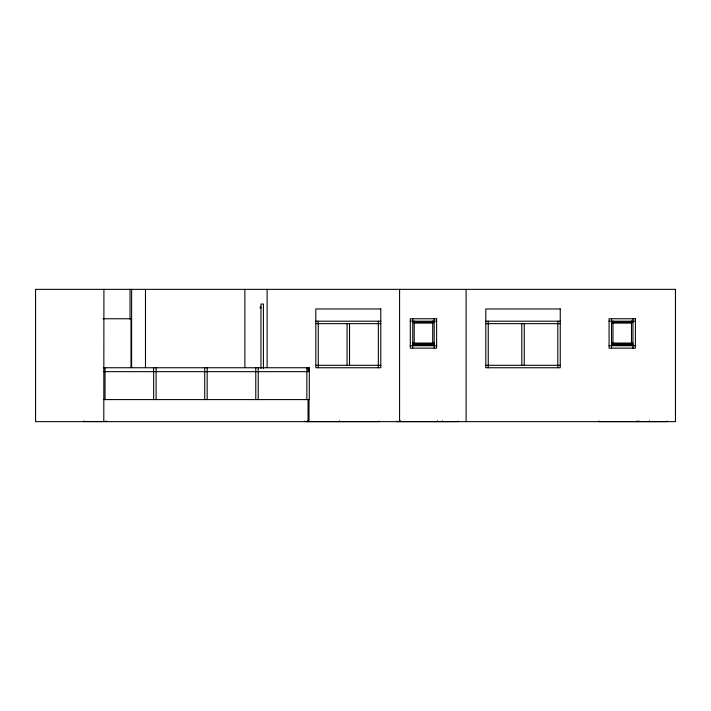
<?xml version="1.0" encoding="UTF-8"?>
<svg xmlns="http://www.w3.org/2000/svg" width="711" height="711" viewBox="0 0 711 711"><rect width="100%" height="100%" fill="white"/><g stroke="black" fill="none" stroke-linecap="round" stroke-linejoin="round"><path stroke-width="1.07" d="M260.964 306.992L260.182 306.992L260.182 307.979L260.964 307.979M102.988 318.759L131.002 318.759L131.002 367.436M315.817 321.203L380.785 321.203M410.291 321.203L436.625 321.203M485.8 321.203L560.25 321.203M609.069 321.203L635.412 321.203M412.736 322.323L434.181 322.323M611.522 322.323L632.959 322.323M414.211 322.625L432.706 322.625M612.989 322.625L631.492 322.625M413.811 322.927L433.106 322.927M612.598 322.927L631.892 322.927M315.817 323.656L380.785 323.656M485.8 323.656L560.25 323.656M412.736 343.146L434.181 343.146M611.522 343.146L632.959 343.146M414.211 343.449L432.706 343.449M612.989 343.449L631.492 343.449M412.736 344.559L434.181 344.559M611.522 344.559L632.959 344.559M412.736 345.173L434.181 345.173M611.522 345.173L632.959 345.173M410.291 345.706L436.625 345.706M609.069 345.706L635.412 345.706M315.817 365.303L380.785 365.303M485.8 365.303L560.25 365.303M103.397 367.747L309.303 367.747L309.303 399.591L103.397 399.591M103.797 371.666L308.067 371.666L308.067 367.747M83.471 421.516L106.739 421.516M667.407 421.054L667.407 421.587L599.071 421.587L599.071 421.054M649.481 421.054L649.49 421.587M639.278 421.587L639.1 421.054M637.305 421.054L637.225 421.587M637.136 421.054L637.118 421.587M632.959 318.759L632.959 348.15M631.492 320.901L631.492 345.173M612.989 320.901L612.989 345.173M611.522 318.759L611.522 348.15M557.806 321.203L557.806 367.747M524.247 323.656L524.247 365.303M521.803 323.656L521.803 365.303M488.244 321.203L488.244 367.747M466.105 289.359L466.105 421.641M458.071 421.054L458.071 421.587L397.031 421.587L397.031 421.054M442.42 421.054L442.429 421.587M437.416 421.054L437.363 421.587M437.292 421.054L437.212 421.587M434.181 318.759L434.181 348.15M432.706 320.901L432.706 345.173M414.211 320.901L414.211 345.173M412.736 318.759L412.736 348.15M400.72 421.054L400.746 421.587M400.622 421.054L400.569 421.587M399.573 289.359L399.573 421.641M379.203 421.054L379.203 421.587L304.69 421.587L304.69 421.054M378.341 321.203L378.341 367.747M349.528 323.656L349.528 365.303M347.075 323.656L347.075 365.303M339.36 421.054L339.343 421.587M339.174 421.054L339.174 421.587M318.261 321.203L318.261 367.747M309.054 367.747L309.054 371.666M309.009 399.591L309.009 421.641M308.067 399.591L308.067 421.641M307.863 421.054L307.747 421.587L307.73 421.054M306.85 367.747L306.85 399.591M267.123 289.359L267.123 367.623M263.417 368.396L263.417 304.059L260.964 304.059L260.964 368.396M258.235 367.747L258.235 399.591M255.782 367.747L255.782 399.591M244.868 289.359L244.868 367.623M207.168 367.747L207.168 399.591M204.724 367.747L204.724 399.591M156.1 367.747L156.1 399.591M153.656 367.747L153.656 399.591M145.479 289.359L145.479 367.623M131.615 289.359L131.615 367.623M130.024 289.359L130.024 319.123M106.126 420.903L106.126 421.641M105.032 367.747L105.032 399.591M103.913 289.359L103.797 421.641M84.085 420.903L84.085 421.641M675.45 289.359L35.55 289.359L35.55 421.641L675.45 421.641L675.45 289.359M380.785 308.956L315.817 308.956L315.817 367.747L380.785 367.747L380.785 308.956M560.25 308.956L485.8 308.956L485.8 367.747L560.25 367.747L560.25 308.956M436.625 318.759L410.291 318.759L410.291 348.15L436.625 348.15L436.625 318.759M635.412 318.759L609.069 318.759L609.069 348.15L635.412 348.15L635.412 318.759M649.365 421.587L649.356 421.054L649.321 421.587M442.278 421.587L442.251 421.054L442.242 421.587"/></g></svg>
